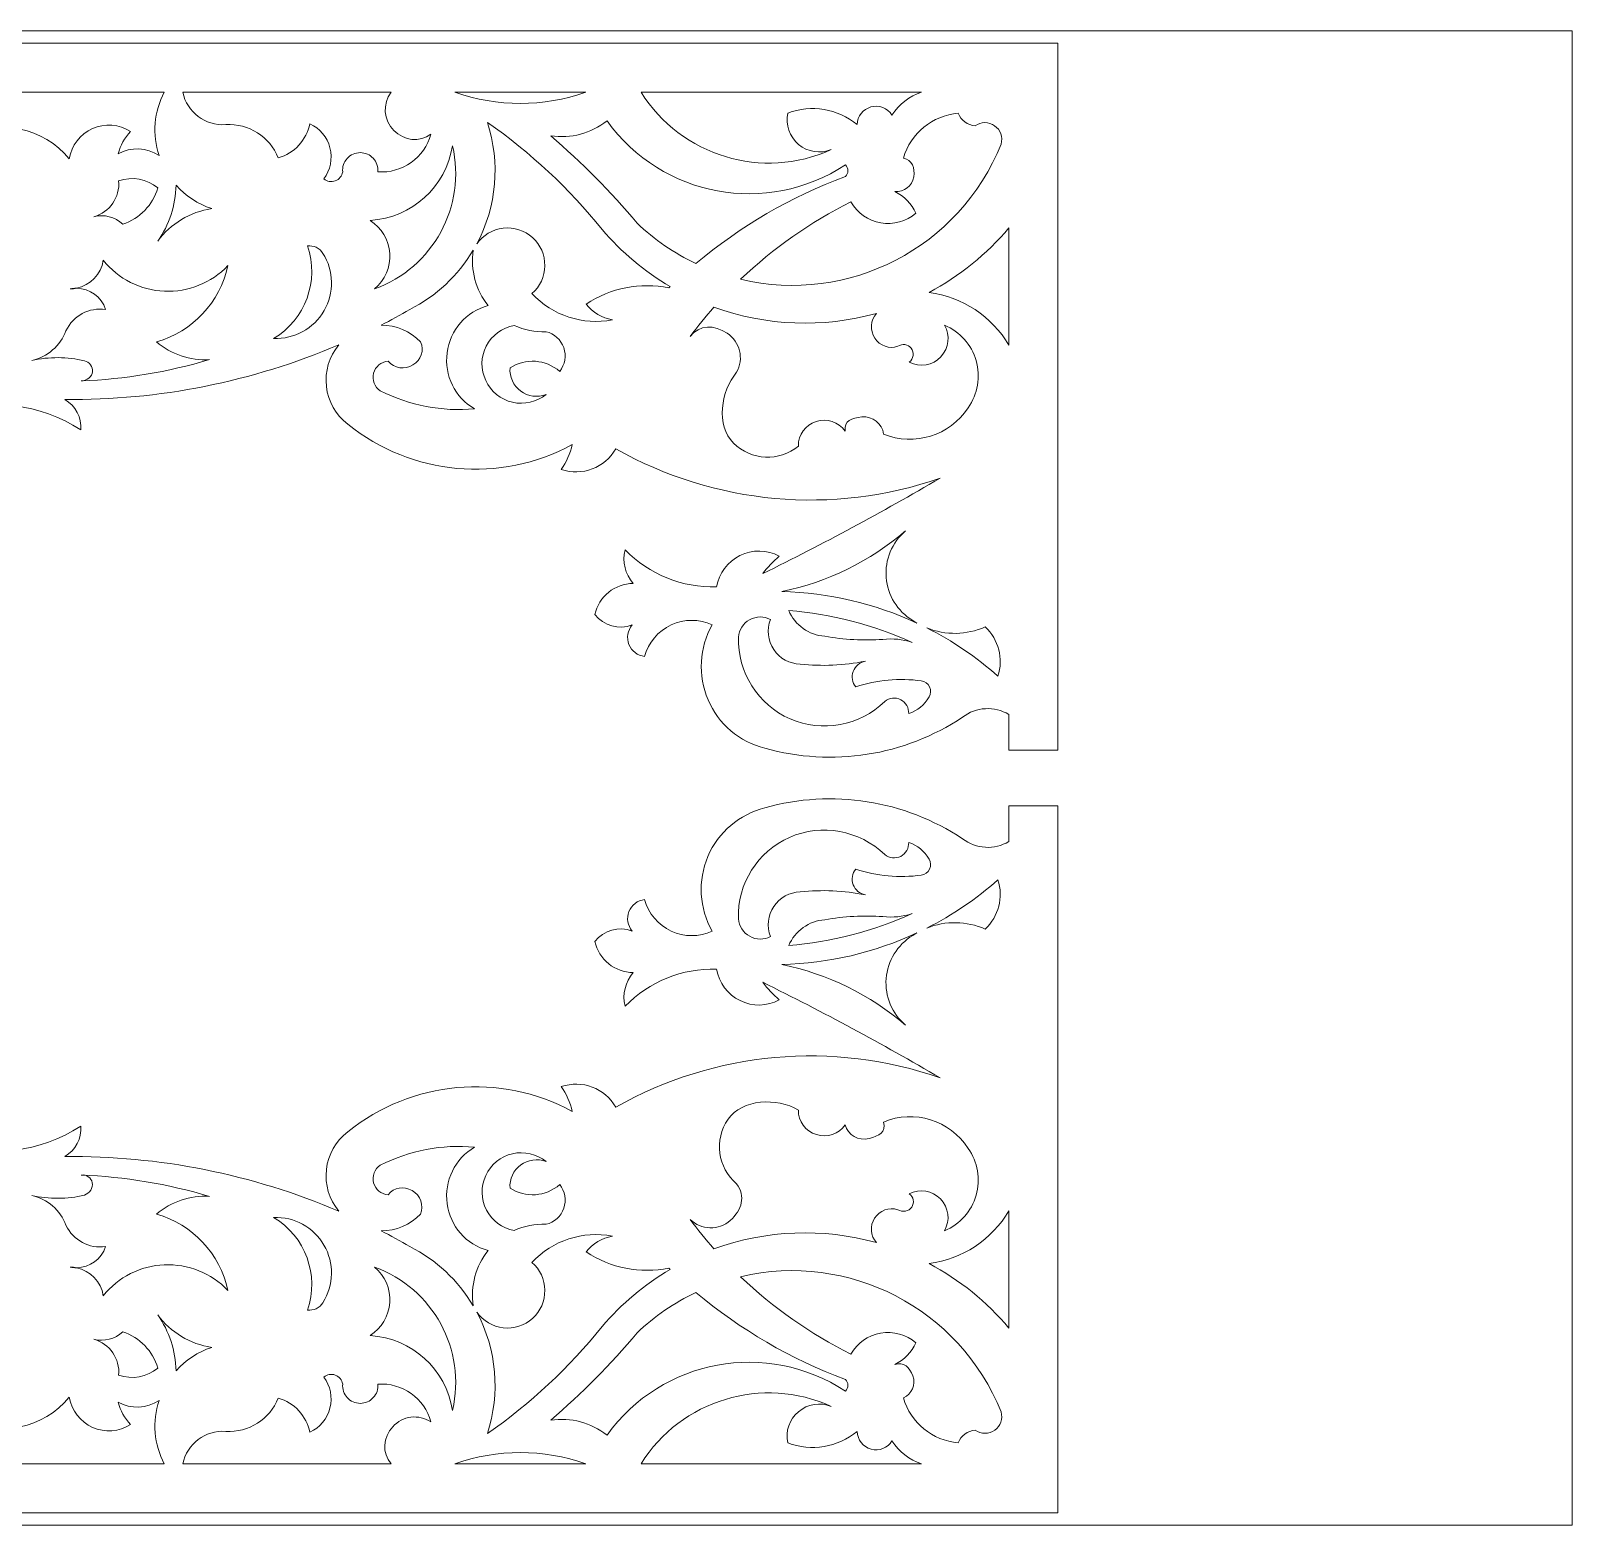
# Model space of a CAD drawing. Header units: millimetres. Extents: x 4333 to 4578, y 940 to 1198.
# Drawn here: x 4451.8 to 4577.7, y 940.3 to 1062.3 of the extents above; entities that cross this region are included whole.
import ezdxf

# ---------------------------------------------------------------- set-up
doc = ezdxf.new("R2010")
doc.units = ezdxf.units.MM
doc.header["$MEASUREMENT"] = 0
doc.layers.add('SITARA ALL', color=18, linetype='Continuous', true_color=0x000000)

msp = doc.modelspace()

# ---------------------------------------------------------------- linework, layer by layer
at = {"layer": 'SITARA ALL', "lineweight": 9}
for points, knots in [([(4333.73, 1062.34), (4333.73, 1062.34), (4577.73, 1062.34), (4577.73, 1062.34), (4577.73, 1062.34), (4577.73, 940.34), (4577.73, 940.34), (4577.73, 940.34), (4333.73, 940.34), (4333.73, 940.34), (4333.73, 940.34), (4333.73, 1062.34), (4333.73, 1062.34)], [0, 0, 0, 0, 0.25, 0.25, 0.25, 0.5, 0.5, 0.5, 0.75, 0.75, 0.75, 1, 1, 1, 1]), ([(4535.73, 1061.34), (4535.73, 1061.34), (4435.73, 1061.34), (4435.73, 1061.34), (4435.73, 1061.34), (4335.73, 1061.34), (4335.73, 1061.34), (4335.73, 1061.34), (4335.73, 1003.62), (4335.73, 1003.62), (4335.73, 1003.62), (4339.73, 1003.62), (4339.73, 1003.62), (4339.73, 1003.62), (4339.73, 1006.52), (4339.73, 1006.52), (4340.92, 1007.23), (4342.42, 1007.15), (4343.52, 1006.3), (4348.28, 1003.15), (4354.17, 1002.22), (4359.67, 1003.77), (4361.76, 1004.29), (4363.48, 1005.76), (4364.33, 1007.74), (4365.17, 1009.72), (4365.04, 1011.97), (4363.97, 1013.84), (4365.03, 1014.33), (4366.26, 1014.33), (4367.32, 1013.83), (4368.39, 1013.34), (4369.18, 1012.39), (4369.49, 1011.26), (4370.07, 1011.32), (4370.56, 1011.7), (4370.77, 1012.24), (4370.99, 1012.78), (4370.89, 1013.39), (4370.51, 1013.83), (4371.6, 1013.41), (4372.83, 1013.76), (4373.55, 1014.68), (4373.22, 1016.15), (4371.93, 1017.21), (4370.42, 1017.22), (4371.08, 1017.97), (4371.33, 1018.99), (4371.09, 1019.96), (4369.12, 1017.96), (4366.42, 1016.86), (4363.61, 1016.93), (4363.43, 1018.05), (4362.71, 1019.01), (4361.69, 1019.51), (4360.68, 1020.01), (4359.49, 1019.99), (4358.49, 1019.45), (4358.99, 1019.02), (4359.44, 1018.54), (4359.84, 1018.02), (4354.92, 1020.44), (4350.09, 1023.04), (4345.35, 1025.82), (4354.12, 1022.77), (4363.77, 1023.64), (4371.85, 1028.21), (4372.74, 1026.66), (4374.6, 1025.95), (4376.3, 1026.53), (4375.87, 1027.13), (4375.57, 1027.82), (4375.4, 1028.55), (4381.29, 1025.36), (4388.52, 1026.02), (4393.73, 1030.22), (4394.71, 1030.97), (4395.35, 1032.08), (4395.49, 1033.3), (4395.63, 1034.53), (4395.26, 1035.75), (4394.47, 1036.7), (4401.55, 1033.68), (4409.16, 1032.16), (4416.85, 1032.24), (4415.97, 1031.74), (4415.46, 1030.76), (4415.56, 1029.75), (4418.86, 1031.91), (4422.98, 1032.41), (4426.72, 1031.12), (4429.15, 1030.3), (4431.77, 1030.2), (4434.26, 1030.85), (4432.74, 1029.27), (4430.83, 1028.12), (4428.72, 1027.53), (4430.81, 1026.18), (4433.4, 1025.89), (4435.73, 1026.74), (4438.06, 1025.89), (4440.66, 1026.18), (4442.74, 1027.53), (4440.64, 1028.12), (4438.72, 1029.27), (4437.21, 1030.85), (4439.69, 1030.2), (4442.32, 1030.3), (4444.75, 1031.12), (4448.48, 1032.41), (4452.6, 1031.91), (4455.91, 1029.75), (4456.01, 1030.76), (4455.5, 1031.74), (4454.61, 1032.24), (4462.3, 1032.16), (4469.92, 1033.68), (4476.99, 1036.7), (4476.2, 1035.75), (4475.84, 1034.52), (4475.98, 1033.3), (4476.12, 1032.07), (4476.75, 1030.96), (4477.73, 1030.22), (4482.95, 1026.02), (4490.17, 1025.36), (4496.06, 1028.55), (4495.9, 1027.82), (4495.59, 1027.13), (4495.16, 1026.53), (4496.86, 1025.95), (4498.73, 1026.66), (4499.62, 1028.21), (4507.7, 1023.65), (4517.34, 1022.77), (4526.11, 1025.82), (4521.38, 1023.04), (4516.54, 1020.44), (4511.62, 1018.02), (4512.02, 1018.54), (4512.48, 1019.02), (4512.97, 1019.45), (4511.97, 1019.99), (4510.78, 1020), (4509.76, 1019.5), (4508.75, 1019), (4508.04, 1018.05), (4507.85, 1016.93), (4505.05, 1016.86), (4502.34, 1017.96), (4500.38, 1019.96), (4500.13, 1018.99), (4500.38, 1017.97), (4501.05, 1017.22), (4499.54, 1017.21), (4498.24, 1016.16), (4497.91, 1014.68), (4498.63, 1013.76), (4499.86, 1013.41), (4500.96, 1013.83), (4500.58, 1013.39), (4500.48, 1012.77), (4500.69, 1012.23), (4500.91, 1011.7), (4501.4, 1011.32), (4501.97, 1011.26), (4502.28, 1012.39), (4503.07, 1013.33), (4504.14, 1013.83), (4505.2, 1014.33), (4506.43, 1014.33), (4507.5, 1013.84), (4506.43, 1011.97), (4506.3, 1009.7), (4507.15, 1007.73), (4507.99, 1005.75), (4509.71, 1004.28), (4511.8, 1003.77), (4517.29, 1002.22), (4523.19, 1003.14), (4527.94, 1006.3), (4529.04, 1007.15), (4530.54, 1007.23), (4531.73, 1006.52), (4531.73, 1006.52), (4531.73, 1003.62), (4531.73, 1003.62), (4531.73, 1003.62), (4535.73, 1003.62), (4535.73, 1003.62), (4535.73, 1003.62), (4535.73, 1061.34), (4535.73, 1061.34)], [0, 0, 0, 0, 0.015625, 0.015625, 0.015625, 0.03125, 0.03125, 0.03125, 0.046875, 0.046875, 0.046875, 0.0625, 0.0625, 0.0625, 0.078125, 0.078125, 0.078125, 0.09375, 0.09375, 0.09375, 0.109375, 0.109375, 0.109375, 0.125, 0.125, 0.125, 0.140625, 0.140625, 0.140625, 0.15625, 0.15625, 0.15625, 0.171875, 0.171875, 0.171875, 0.1875, 0.1875, 0.1875, 0.203125, 0.203125, 0.203125, 0.21875, 0.21875, 0.21875, 0.234375, 0.234375, 0.234375, 0.25, 0.25, 0.25, 0.265625, 0.265625, 0.265625, 0.28125, 0.28125, 0.28125, 0.296875, 0.296875, 0.296875, 0.3125, 0.3125, 0.3125, 0.328125, 0.328125, 0.328125, 0.34375, 0.34375, 0.34375, 0.359375, 0.359375, 0.359375, 0.375, 0.375, 0.375, 0.390625, 0.390625, 0.390625, 0.40625, 0.40625, 0.40625, 0.421875, 0.421875, 0.421875, 0.4375, 0.4375, 0.4375, 0.453125, 0.453125, 0.453125, 0.46875, 0.46875, 0.46875, 0.484375, 0.484375, 0.484375, 0.5, 0.5, 0.5, 0.515625, 0.515625, 0.515625, 0.53125, 0.53125, 0.53125, 0.546875, 0.546875, 0.546875, 0.5625, 0.5625, 0.5625, 0.578125, 0.578125, 0.578125, 0.59375, 0.59375, 0.59375, 0.609375, 0.609375, 0.609375, 0.625, 0.625, 0.625, 0.640625, 0.640625, 0.640625, 0.65625, 0.65625, 0.65625, 0.671875, 0.671875, 0.671875, 0.6875, 0.6875, 0.6875, 0.703125, 0.703125, 0.703125, 0.71875, 0.71875, 0.71875, 0.734375, 0.734375, 0.734375, 0.75, 0.75, 0.75, 0.765625, 0.765625, 0.765625, 0.78125, 0.78125, 0.78125, 0.796875, 0.796875, 0.796875, 0.8125, 0.8125, 0.8125, 0.828125, 0.828125, 0.828125, 0.84375, 0.84375, 0.84375, 0.859375, 0.859375, 0.859375, 0.875, 0.875, 0.875, 0.890625, 0.890625, 0.890625, 0.90625, 0.90625, 0.90625, 0.921875, 0.921875, 0.921875, 0.9375, 0.9375, 0.9375, 0.953125, 0.953125, 0.953125, 0.96875, 0.96875, 0.96875, 0.984375, 0.984375, 0.984375, 1, 1, 1, 1]), ([(4422.59, 1049.14), (4422.92, 1049.6), (4423.11, 1050.14), (4423.15, 1050.71), (4422.9, 1052.09), (4423.79, 1053.42), (4425.16, 1053.72), (4422.19, 1055.2), (4418.6, 1054.44), (4416.48, 1051.88), (4416.31, 1052.97), (4415.59, 1053.9), (4414.58, 1054.35), (4413.57, 1054.8), (4412.41, 1054.71), (4411.49, 1054.11), (4411.97, 1053.6), (4412.32, 1052.98), (4412.49, 1052.3), (4411.44, 1052.88), (4410.15, 1052.82), (4409.16, 1052.15), (4409.71, 1053.87), (4409.56, 1055.73), (4408.73, 1057.33), (4408.73, 1057.33), (4435.73, 1057.33), (4435.73, 1057.33), (4435.73, 1057.33), (4462.73, 1057.33), (4462.73, 1057.33), (4461.9, 1055.73), (4461.75, 1053.87), (4462.31, 1052.15), (4461.31, 1052.82), (4460.03, 1052.88), (4458.98, 1052.3), (4459.15, 1052.98), (4459.49, 1053.6), (4459.98, 1054.11), (4459.05, 1054.71), (4457.88, 1054.8), (4456.87, 1054.35), (4455.87, 1053.9), (4455.15, 1052.98), (4454.98, 1051.88), (4452.87, 1054.44), (4449.27, 1055.2), (4446.3, 1053.72), (4447.67, 1053.42), (4448.56, 1052.09), (4448.32, 1050.71), (4448.35, 1050.14), (4448.55, 1049.6), (4448.88, 1049.14), (4448.48, 1049.09), (4448.07, 1049.22), (4447.76, 1049.48), (4447.46, 1049.75), (4447.28, 1050.13), (4447.27, 1050.54), (4447.09, 1052.04), (4445.77, 1053.14), (4444.26, 1053.03), (4444.23, 1054.06), (4443.65, 1055), (4442.74, 1055.47), (4441.83, 1055.95), (4440.74, 1055.91), (4439.87, 1055.35), (4439.53, 1056.13), (4438.99, 1056.81), (4438.31, 1057.33), (4438.31, 1057.33), (4435.73, 1057.33), (4435.73, 1057.33), (4435.73, 1057.33), (4433.15, 1057.33), (4433.15, 1057.33), (4432.48, 1056.81), (4431.94, 1056.13), (4431.59, 1055.35), (4430.73, 1055.91), (4429.63, 1055.95), (4428.72, 1055.47), (4427.81, 1054.99), (4427.23, 1054.06), (4427.21, 1053.03), (4425.7, 1053.14), (4424.37, 1052.04), (4424.2, 1050.54), (4424.19, 1050.13), (4424.01, 1049.75), (4423.7, 1049.48), (4423.4, 1049.22), (4422.99, 1049.09), (4422.59, 1049.14)], [0, 0, 0, 0, 0.03125, 0.03125, 0.03125, 0.0625, 0.0625, 0.0625, 0.09375, 0.09375, 0.09375, 0.125, 0.125, 0.125, 0.15625, 0.15625, 0.15625, 0.1875, 0.1875, 0.1875, 0.21875, 0.21875, 0.21875, 0.25, 0.25, 0.25, 0.28125, 0.28125, 0.28125, 0.3125, 0.3125, 0.3125, 0.34375, 0.34375, 0.34375, 0.375, 0.375, 0.375, 0.40625, 0.40625, 0.40625, 0.4375, 0.4375, 0.4375, 0.46875, 0.46875, 0.46875, 0.5, 0.5, 0.5, 0.53125, 0.53125, 0.53125, 0.5625, 0.5625, 0.5625, 0.59375, 0.59375, 0.59375, 0.625, 0.625, 0.625, 0.65625, 0.65625, 0.65625, 0.6875, 0.6875, 0.6875, 0.71875, 0.71875, 0.71875, 0.75, 0.75, 0.75, 0.78125, 0.78125, 0.78125, 0.8125, 0.8125, 0.8125, 0.84375, 0.84375, 0.84375, 0.875, 0.875, 0.875, 0.90625, 0.90625, 0.90625, 0.9375, 0.9375, 0.9375, 0.96875, 0.96875, 0.96875, 1, 1, 1, 1]), ([(4464.25, 1057.33), (4464.25, 1057.33), (4481.26, 1057.33), (4481.26, 1057.33), (4480.55, 1056.38), (4480.65, 1055.04), (4481.49, 1054.2), (4482.34, 1053.36), (4483.57, 1053.19), (4484.52, 1053.91), (4483.99, 1051.98), (4482.18, 1050.69), (4480.18, 1050.82), (4480.22, 1051.23), (4480.08, 1051.63), (4479.81, 1051.93), (4479.54, 1052.22), (4479.15, 1052.39), (4478.74, 1052.39), (4478.34, 1052.39), (4477.95, 1052.22), (4477.68, 1051.92), (4477.4, 1051.62), (4477.27, 1051.23), (4477.31, 1050.82), (4477.25, 1050.49), (4477.03, 1050.21), (4476.71, 1050.09), (4476.39, 1049.97), (4476.03, 1050.03), (4475.77, 1050.25), (4476.31, 1050.97), (4476.49, 1051.9), (4476.27, 1052.78), (4476.05, 1053.65), (4475.45, 1054.37), (4474.63, 1054.75), (4474.36, 1053.42), (4473.36, 1052.34), (4472.05, 1051.96), (4471.35, 1053.7), (4469.63, 1054.79), (4467.76, 1054.68), (4466.09, 1054.56), (4464.59, 1055.7), (4464.25, 1057.33)], [0, 0, 0, 0, 0.066667, 0.066667, 0.066667, 0.133333, 0.133333, 0.133333, 0.2, 0.2, 0.2, 0.266667, 0.266667, 0.266667, 0.333333, 0.333333, 0.333333, 0.4, 0.4, 0.4, 0.466667, 0.466667, 0.466667, 0.533333, 0.533333, 0.533333, 0.6, 0.6, 0.6, 0.666667, 0.666667, 0.666667, 0.733333, 0.733333, 0.733333, 0.8, 0.8, 0.8, 0.866667, 0.866667, 0.866667, 0.933333, 0.933333, 0.933333, 1, 1, 1, 1]), ([(4486.47, 1057.33), (4486.47, 1057.33), (4497.17, 1057.33), (4497.17, 1057.33), (4493.71, 1056.1), (4489.93, 1056.1), (4486.47, 1057.33)], [0, 0, 0, 0, 0.5, 0.5, 0.5, 1, 1, 1, 1]), ([(4501.68, 1057.33), (4501.68, 1057.33), (4524.6, 1057.33), (4524.6, 1057.33), (4523.6, 1057), (4522.75, 1056.34), (4522.17, 1055.46), (4521.81, 1056.04), (4521.11, 1056.31), (4520.46, 1056.12), (4519.8, 1055.94), (4519.35, 1055.37), (4519.34, 1054.68), (4517.75, 1055.98), (4515.59, 1056.34), (4513.66, 1055.62), (4513.46, 1054.67), (4513.8, 1053.68), (4514.55, 1053.06), (4515.29, 1052.44), (4516.31, 1052.27), (4517.22, 1052.64), (4511.6, 1050.08), (4504.95, 1052.1), (4501.68, 1057.33)], [0, 0, 0, 0, 0.125, 0.125, 0.125, 0.25, 0.25, 0.25, 0.375, 0.375, 0.375, 0.5, 0.5, 0.5, 0.625, 0.625, 0.625, 0.75, 0.75, 0.75, 0.875, 0.875, 0.875, 1, 1, 1, 1]), ([(4509.81, 1042.05), (4512.48, 1044.59), (4515.51, 1046.72), (4518.81, 1048.37), (4519.33, 1047.46), (4520.23, 1046.84), (4521.26, 1046.66), (4522.29, 1046.48), (4523.34, 1046.77), (4524.13, 1047.45), (4523.77, 1048.21), (4523.16, 1048.83), (4522.41, 1049.22), (4523.16, 1049.15), (4523.83, 1049.67), (4523.95, 1050.41), (4524.07, 1051.16), (4523.84, 1051.78), (4523.11, 1051.94), (4523.7, 1053.97), (4525.48, 1055.43), (4527.58, 1055.61), (4527.81, 1055.03), (4528.35, 1054.63), (4528.97, 1054.58), (4529.44, 1054.92), (4530.08, 1054.93), (4530.56, 1054.59), (4531.03, 1054.26), (4531.25, 1053.65), (4531.09, 1053.09), (4527.71, 1044.65), (4518.66, 1039.96), (4509.81, 1042.05)], [0, 0, 0, 0, 0.090909, 0.090909, 0.090909, 0.181818, 0.181818, 0.181818, 0.272727, 0.272727, 0.272727, 0.363636, 0.363636, 0.363636, 0.454545, 0.454545, 0.454545, 0.545455, 0.545455, 0.545455, 0.636364, 0.636364, 0.636364, 0.727273, 0.727273, 0.727273, 0.818182, 0.818182, 0.818182, 0.909091, 0.909091, 0.909091, 1, 1, 1, 1]), ([(4492.82, 1045.46), (4492.16, 1046.04), (4491.29, 1046.32), (4490.42, 1046.22), (4489.55, 1046.12), (4488.77, 1045.66), (4488.27, 1044.94), (4489.89, 1048), (4490.2, 1051.57), (4489.13, 1054.86), (4492.65, 1052.41), (4495.81, 1049.46), (4498.5, 1046.12), (4500.08, 1044.26), (4501.97, 1042.69), (4504.07, 1041.45), (4504.07, 1041.45), (4503.96, 1041.35), (4503.96, 1041.35), (4501.62, 1041.82), (4499.19, 1041.35), (4497.2, 1040.03), (4497.73, 1039.35), (4498.49, 1038.89), (4499.34, 1038.74), (4496.93, 1038.28), (4494.45, 1039.09), (4492.77, 1040.88), (4493.43, 1041.46), (4493.81, 1042.29), (4493.82, 1043.16), (4493.83, 1044.04), (4493.47, 1044.87), (4492.82, 1045.46)], [0, 0, 0, 0, 0.090909, 0.090909, 0.090909, 0.181818, 0.181818, 0.181818, 0.272727, 0.272727, 0.272727, 0.363636, 0.363636, 0.363636, 0.454545, 0.454545, 0.454545, 0.545455, 0.545455, 0.545455, 0.636364, 0.636364, 0.636364, 0.727273, 0.727273, 0.727273, 0.818182, 0.818182, 0.818182, 0.909091, 0.909091, 0.909091, 1, 1, 1, 1]), ([(4494.3, 1053.77), (4495.93, 1053.52), (4497.6, 1053.96), (4498.9, 1054.98), (4503.39, 1048.76), (4511.96, 1047.17), (4518.37, 1051.39), (4518.5, 1051.26), (4518.57, 1051.09), (4518.57, 1050.91), (4518.57, 1050.73), (4518.5, 1050.56), (4518.37, 1050.44), (4513.92, 1048.79), (4509.79, 1046.38), (4506.16, 1043.33), (4504.39, 1044.17), (4502.77, 1045.29), (4501.35, 1046.64), (4499.2, 1049.21), (4496.84, 1051.59), (4494.3, 1053.77)], [0, 0, 0, 0, 0.142857, 0.142857, 0.142857, 0.285714, 0.285714, 0.285714, 0.428571, 0.428571, 0.428571, 0.571429, 0.571429, 0.571429, 0.714286, 0.714286, 0.714286, 0.857143, 0.857143, 0.857143, 1, 1, 1, 1]), ([(4479.56, 1046.86), (4482.96, 1047.06), (4485.76, 1049.6), (4486.28, 1052.96), (4487.43, 1048.02), (4484.69, 1042.99), (4479.92, 1041.27), (4480.76, 1041.98), (4481.22, 1043.05), (4481.15, 1044.16), (4481.08, 1045.26), (4480.49, 1046.27), (4479.56, 1046.86)], [0, 0, 0, 0, 0.25, 0.25, 0.25, 0.5, 0.5, 0.5, 0.75, 0.75, 0.75, 1, 1, 1, 1]), ([(4459.35, 1046.55), (4458.72, 1047.14), (4457.82, 1047.38), (4456.98, 1047.16), (4458.28, 1047.51), (4459.14, 1048.75), (4459.01, 1050.09), (4460.11, 1050.47), (4461.33, 1050.25), (4462.22, 1049.51), (4461.8, 1048.11), (4460.73, 1047.01), (4459.35, 1046.55)], [0, 0, 0, 0, 0.25, 0.25, 0.25, 0.5, 0.5, 0.5, 0.75, 0.75, 0.75, 1, 1, 1, 1]), ([(4466.61, 1047.82), (4464.85, 1047.55), (4463.26, 1046.6), (4462.2, 1045.16), (4463.14, 1046.5), (4463.67, 1048.09), (4463.7, 1049.73), (4464.49, 1048.85), (4465.49, 1048.19), (4466.61, 1047.82)], [0, 0, 0, 0, 0.333333, 0.333333, 0.333333, 0.666667, 0.666667, 0.666667, 1, 1, 1, 1]), ([(4531.73, 1046.25), (4531.73, 1046.25), (4531.73, 1036.66), (4531.73, 1036.66), (4530.34, 1039.03), (4527.93, 1040.63), (4525.2, 1040.98), (4527.7, 1042.3), (4529.92, 1044.09), (4531.73, 1046.25)], [0, 0, 0, 0, 0.333333, 0.333333, 0.333333, 0.666667, 0.666667, 0.666667, 1, 1, 1, 1]), ([(4471.67, 1037.22), (4474.27, 1038.77), (4475.42, 1041.92), (4474.43, 1044.77), (4474.93, 1044.84), (4475.43, 1044.61), (4475.7, 1044.17), (4476.6, 1042.75), (4476.63, 1040.94), (4475.79, 1039.49), (4474.95, 1038.03), (4473.35, 1037.15), (4471.67, 1037.22)], [0, 0, 0, 0, 0.25, 0.25, 0.25, 0.5, 0.5, 0.5, 0.75, 0.75, 0.75, 1, 1, 1, 1]), ([(4481.03, 1035.36), (4481.53, 1034.77), (4482.4, 1034.64), (4483.05, 1035.06), (4483.71, 1035.48), (4483.99, 1036.23), (4483.68, 1036.94), (4482.83, 1037.82), (4481.66, 1038.31), (4480.45, 1038.31), (4481.24, 1038.71), (4482.02, 1039.14), (4482.79, 1039.58), (4484.94, 1040.67), (4486.74, 1042.35), (4487.97, 1044.42), (4487.73, 1042.81), (4488.17, 1041.18), (4489.2, 1039.91), (4487.4, 1039.42), (4486.07, 1037.9), (4485.84, 1036.05), (4485.6, 1034.2), (4486.47, 1032.4), (4488.09, 1031.48), (4485.43, 1031.23), (4482.76, 1031.74), (4480.38, 1032.95), (4479.91, 1033.26), (4479.69, 1033.83), (4479.83, 1034.38), (4479.97, 1034.92), (4480.46, 1035.32), (4481.03, 1035.36)], [0, 0, 0, 0, 0.090909, 0.090909, 0.090909, 0.181818, 0.181818, 0.181818, 0.272727, 0.272727, 0.272727, 0.363636, 0.363636, 0.363636, 0.454545, 0.454545, 0.454545, 0.545455, 0.545455, 0.545455, 0.636364, 0.636364, 0.636364, 0.727273, 0.727273, 0.727273, 0.818182, 0.818182, 0.818182, 0.909091, 0.909091, 0.909091, 1, 1, 1, 1]), ([(4454.71, 1037.85), (4454.25, 1036.62), (4453.2, 1035.7), (4451.91, 1035.42), (4453.33, 1035.74), (4454.81, 1035.73), (4456.22, 1035.39), (4456.64, 1035.3), (4456.92, 1034.92), (4456.88, 1034.5), (4456.85, 1034.09), (4456.38, 1033.77), (4455.96, 1033.75), (4459.51, 1033.9), (4463.02, 1034.48), (4466.43, 1035.49), (4464.85, 1035.4), (4463.3, 1035.92), (4462.1, 1036.94), (4465.05, 1037.78), (4467.3, 1040.17), (4467.93, 1043.17), (4466.59, 1041.76), (4464.7, 1041), (4462.75, 1041.08), (4460.8, 1041.16), (4458.98, 1042.08), (4457.75, 1043.6), (4457.58, 1042.46), (4456.71, 1041.55), (4455.58, 1041.32), (4455.4, 1041.32), (4455.23, 1041.3), (4455.05, 1041.26), (4455.23, 1041.26), (4455.41, 1041.28), (4455.58, 1041.32), (4456.66, 1041.31), (4457.62, 1040.61), (4457.95, 1039.59), (4456.61, 1039.78), (4455.29, 1039.08), (4454.71, 1037.85)], [0, 0, 0, 0, 0.071429, 0.071429, 0.071429, 0.142857, 0.142857, 0.142857, 0.214286, 0.214286, 0.214286, 0.285714, 0.285714, 0.285714, 0.357143, 0.357143, 0.357143, 0.428571, 0.428571, 0.428571, 0.5, 0.5, 0.5, 0.571429, 0.571429, 0.571429, 0.642857, 0.642857, 0.642857, 0.714286, 0.714286, 0.714286, 0.785714, 0.785714, 0.785714, 0.857143, 0.857143, 0.857143, 0.928571, 0.928571, 0.928571, 1, 1, 1, 1]), ([(4505.69, 1037.37), (4506.3, 1038.2), (4506.95, 1039.01), (4507.63, 1039.78), (4511.9, 1038.23), (4516.54, 1038.05), (4520.91, 1039.27), (4520.41, 1038.71), (4520.36, 1037.88), (4520.77, 1037.25), (4521.19, 1036.62), (4521.95, 1036.34), (4522.66, 1036.58), (4523.01, 1036.83), (4523.49, 1036.76), (4523.75, 1036.42), (4524.02, 1036.08), (4523.92, 1035.56), (4523.59, 1035.28), (4524.45, 1034.84), (4525.51, 1035.02), (4526.17, 1035.73), (4526.83, 1036.44), (4526.96, 1037.47), (4526.46, 1038.3), (4527.72, 1037.78), (4528.67, 1036.72), (4529.05, 1035.41), (4529.43, 1034.1), (4529.18, 1032.68), (4528.39, 1031.57), (4526.91, 1029.28), (4524.01, 1028.38), (4521.49, 1029.42), (4521.38, 1030.28), (4520.59, 1030.9), (4519.72, 1030.81), (4518.86, 1030.71), (4518.28, 1030.52), (4518.34, 1029.65), (4517.82, 1030.4), (4516.86, 1030.73), (4515.98, 1030.44), (4515.1, 1030.16), (4514.51, 1029.36), (4514.53, 1028.44), (4512.97, 1027.13), (4510.67, 1027.24), (4509.23, 1028.68), (4507.79, 1030.12), (4508.18, 1032.9), (4509.49, 1034.46), (4510.1, 1035.56), (4509.76, 1036.95), (4508.71, 1037.65), (4507.66, 1038.35), (4506.47, 1038.36), (4505.69, 1037.37)], [0, 0, 0, 0, 0.052632, 0.052632, 0.052632, 0.105263, 0.105263, 0.105263, 0.157895, 0.157895, 0.157895, 0.210526, 0.210526, 0.210526, 0.263158, 0.263158, 0.263158, 0.315789, 0.315789, 0.315789, 0.368421, 0.368421, 0.368421, 0.421053, 0.421053, 0.421053, 0.473684, 0.473684, 0.473684, 0.526316, 0.526316, 0.526316, 0.578947, 0.578947, 0.578947, 0.631579, 0.631579, 0.631579, 0.684211, 0.684211, 0.684211, 0.736842, 0.736842, 0.736842, 0.789474, 0.789474, 0.789474, 0.842105, 0.842105, 0.842105, 0.894737, 0.894737, 0.894737, 0.947368, 0.947368, 0.947368, 1, 1, 1, 1]), ([(4488.99, 1033.79), (4488.57, 1034.68), (4488.59, 1035.72), (4489.04, 1036.6), (4489.5, 1037.48), (4490.33, 1038.1), (4491.31, 1038.29), (4492.13, 1037.91), (4493.02, 1037.74), (4493.92, 1037.77), (4494.6, 1037.62), (4495.14, 1037.12), (4495.37, 1036.47), (4495.6, 1035.81), (4495.47, 1035.08), (4495.04, 1034.53), (4493.9, 1035.52), (4492.25, 1035.64), (4490.98, 1034.83), (4490.92, 1034.09), (4491.25, 1033.37), (4491.85, 1032.93), (4492.45, 1032.48), (4493.23, 1032.38), (4493.92, 1032.65), (4493.16, 1032.03), (4492.14, 1031.79), (4491.18, 1032.01), (4490.22, 1032.23), (4489.41, 1032.89), (4488.99, 1033.79)], [0, 0, 0, 0, 0.1, 0.1, 0.1, 0.2, 0.2, 0.2, 0.3, 0.3, 0.3, 0.4, 0.4, 0.4, 0.5, 0.5, 0.5, 0.6, 0.6, 0.6, 0.7, 0.7, 0.7, 0.8, 0.8, 0.8, 0.9, 0.9, 0.9, 1, 1, 1, 1]), ([(4513.18, 1016.56), (4516.91, 1017.33), (4520.39, 1019.03), (4523.28, 1021.51), (4522.18, 1020.57), (4521.59, 1019.15), (4521.7, 1017.7), (4521.82, 1016.25), (4522.62, 1014.95), (4523.87, 1014.2), (4523.98, 1014.12), (4524.1, 1014.05), (4524.21, 1013.98), (4520.75, 1015.59), (4517, 1016.47), (4513.18, 1016.56)], [0, 0, 0, 0, 0.2, 0.2, 0.2, 0.4, 0.4, 0.4, 0.6, 0.6, 0.6, 0.8, 0.8, 0.8, 1, 1, 1, 1]), ([(4513.74, 1015.02), (4517.22, 1014.72), (4520.63, 1013.83), (4523.82, 1012.41), (4523.05, 1012.66), (4522.24, 1012.74), (4521.44, 1012.65), (4519.85, 1012.54), (4518.26, 1012.63), (4516.69, 1012.91), (4515.39, 1013), (4514.25, 1013.82), (4513.74, 1015.02)], [0, 0, 0, 0, 0.25, 0.25, 0.25, 0.5, 0.5, 0.5, 0.75, 0.75, 0.75, 1, 1, 1, 1]), ([(4512.25, 1014.28), (4511.93, 1013.46), (4512.03, 1012.55), (4512.52, 1011.82), (4513.01, 1011.09), (4513.81, 1010.65), (4514.68, 1010.64), (4516.46, 1010.44), (4518.25, 1010.52), (4520, 1010.87), (4519.55, 1010.79), (4519.17, 1010.47), (4519.01, 1010.04), (4518.85, 1009.61), (4518.93, 1009.13), (4519.22, 1008.77), (4520.94, 1009.35), (4522.77, 1009.52), (4524.57, 1009.26), (4524.86, 1009.22), (4525.11, 1009.04), (4525.24, 1008.78), (4525.37, 1008.51), (4525.35, 1008.2), (4525.2, 1007.95), (4524.84, 1007.3), (4524.25, 1006.82), (4523.54, 1006.59), (4523.57, 1007.07), (4523.31, 1007.51), (4522.89, 1007.73), (4522.46, 1007.95), (4521.95, 1007.89), (4521.58, 1007.59), (4519.54, 1005.58), (4516.48, 1005.02), (4513.86, 1006.16), (4511.23, 1007.3), (4509.56, 1009.97), (4509.63, 1012.83), (4509.68, 1013.43), (4510.02, 1013.97), (4510.55, 1014.26), (4511.08, 1014.55), (4511.72, 1014.55), (4512.25, 1014.28)], [0, 0, 0, 0, 0.066667, 0.066667, 0.066667, 0.133333, 0.133333, 0.133333, 0.2, 0.2, 0.2, 0.266667, 0.266667, 0.266667, 0.333333, 0.333333, 0.333333, 0.4, 0.4, 0.4, 0.466667, 0.466667, 0.466667, 0.533333, 0.533333, 0.533333, 0.6, 0.6, 0.6, 0.666667, 0.666667, 0.666667, 0.733333, 0.733333, 0.733333, 0.8, 0.8, 0.8, 0.866667, 0.866667, 0.866667, 0.933333, 0.933333, 0.933333, 1, 1, 1, 1]), ([(4525.02, 1013.59), (4526.56, 1012.97), (4528.28, 1013), (4529.8, 1013.67), (4530.89, 1012.64), (4531.29, 1011.08), (4530.83, 1009.65), (4529.07, 1011.21), (4527.12, 1012.53), (4525.02, 1013.59)], [0, 0, 0, 0, 0.333333, 0.333333, 0.333333, 0.666667, 0.666667, 0.666667, 1, 1, 1, 1]), ([(4535.73, 941.34), (4535.73, 941.34), (4535.73, 999.05), (4535.73, 999.05), (4535.73, 999.05), (4531.73, 999.05), (4531.73, 999.05), (4531.73, 999.05), (4531.73, 996.15), (4531.73, 996.15), (4530.54, 995.44), (4529.04, 995.53), (4527.94, 996.37), (4523.19, 999.53), (4517.29, 1000.45), (4511.8, 998.9), (4509.71, 998.38), (4507.98, 996.91), (4507.14, 994.93), (4506.3, 992.95), (4506.42, 990.7), (4507.5, 988.83), (4506.43, 988.34), (4505.21, 988.34), (4504.14, 988.84), (4503.08, 989.33), (4502.28, 990.28), (4501.97, 991.41), (4501.4, 991.35), (4500.9, 990.97), (4500.69, 990.43), (4500.48, 989.89), (4500.58, 989.28), (4500.96, 988.84), (4499.86, 989.26), (4498.63, 988.91), (4497.91, 987.99), (4498.24, 986.52), (4499.54, 985.46), (4501.05, 985.45), (4500.39, 984.7), (4500.13, 983.68), (4500.38, 982.71), (4502.34, 984.71), (4505.05, 985.81), (4507.85, 985.74), (4508.04, 984.62), (4508.75, 983.66), (4509.77, 983.16), (4510.79, 982.66), (4511.98, 982.68), (4512.97, 983.22), (4512.48, 983.65), (4512.02, 984.13), (4511.62, 984.66), (4516.54, 982.23), (4521.38, 979.63), (4526.11, 976.85), (4517.34, 979.9), (4507.7, 979.03), (4499.62, 974.46), (4498.73, 976.01), (4496.86, 976.72), (4495.16, 976.14), (4495.59, 975.54), (4495.9, 974.85), (4496.06, 974.12), (4490.17, 977.31), (4482.95, 976.66), (4477.73, 972.45), (4476.75, 971.71), (4476.12, 970.59), (4475.98, 969.37), (4475.84, 968.14), (4476.2, 966.92), (4476.99, 965.97), (4469.92, 968.99), (4462.3, 970.51), (4454.61, 970.43), (4455.5, 970.93), (4456.01, 971.91), (4455.91, 972.92), (4452.6, 970.76), (4448.48, 970.26), (4444.75, 971.55), (4442.31, 972.37), (4439.69, 972.47), (4437.21, 971.82), (4438.72, 973.4), (4440.64, 974.55), (4442.74, 975.14), (4440.66, 976.49), (4438.06, 976.78), (4435.73, 975.93), (4433.4, 976.78), (4430.81, 976.49), (4428.72, 975.14), (4430.83, 974.55), (4432.74, 973.4), (4434.26, 971.82), (4431.77, 972.47), (4429.15, 972.37), (4426.72, 971.55), (4422.98, 970.26), (4418.86, 970.77), (4415.56, 972.92), (4415.46, 971.91), (4415.97, 970.93), (4416.85, 970.43), (4409.16, 970.51), (4401.55, 968.99), (4394.47, 965.97), (4395.26, 966.92), (4395.63, 968.15), (4395.49, 969.37), (4395.35, 970.6), (4394.72, 971.71), (4393.73, 972.45), (4388.52, 976.65), (4381.29, 977.31), (4375.4, 974.12), (4375.57, 974.85), (4375.87, 975.54), (4376.3, 976.14), (4374.6, 976.72), (4372.74, 976.02), (4371.85, 974.46), (4363.77, 979.02), (4354.12, 979.9), (4345.35, 976.85), (4350.09, 979.63), (4354.92, 982.23), (4359.84, 984.66), (4359.44, 984.13), (4358.99, 983.65), (4358.49, 983.22), (4359.49, 982.69), (4360.69, 982.67), (4361.7, 983.17), (4362.72, 983.67), (4363.43, 984.62), (4363.61, 985.74), (4366.42, 985.81), (4369.12, 984.71), (4371.09, 982.71), (4371.33, 983.68), (4371.08, 984.7), (4370.42, 985.45), (4371.93, 985.46), (4373.23, 986.52), (4373.55, 987.99), (4372.83, 988.91), (4371.6, 989.26), (4370.51, 988.84), (4370.88, 989.28), (4370.99, 989.9), (4370.77, 990.44), (4370.56, 990.98), (4370.07, 991.35), (4369.49, 991.41), (4369.18, 990.28), (4368.39, 989.34), (4367.33, 988.84), (4366.27, 988.34), (4365.03, 988.34), (4363.97, 988.83), (4365.04, 990.7), (4365.17, 992.97), (4364.32, 994.95), (4363.47, 996.93), (4361.76, 998.39), (4359.67, 998.9), (4354.17, 1000.45), (4348.28, 999.53), (4343.52, 996.37), (4342.42, 995.52), (4340.92, 995.44), (4339.73, 996.15), (4339.73, 996.15), (4339.73, 999.05), (4339.73, 999.05), (4339.73, 999.05), (4335.73, 999.05), (4335.73, 999.05), (4335.73, 999.05), (4335.73, 941.34), (4335.73, 941.34), (4335.73, 941.34), (4435.73, 941.34), (4435.73, 941.34), (4435.73, 941.34), (4535.73, 941.34), (4535.73, 941.34)], [0, 0, 0, 0, 0.015625, 0.015625, 0.015625, 0.03125, 0.03125, 0.03125, 0.046875, 0.046875, 0.046875, 0.0625, 0.0625, 0.0625, 0.078125, 0.078125, 0.078125, 0.09375, 0.09375, 0.09375, 0.109375, 0.109375, 0.109375, 0.125, 0.125, 0.125, 0.140625, 0.140625, 0.140625, 0.15625, 0.15625, 0.15625, 0.171875, 0.171875, 0.171875, 0.1875, 0.1875, 0.1875, 0.203125, 0.203125, 0.203125, 0.21875, 0.21875, 0.21875, 0.234375, 0.234375, 0.234375, 0.25, 0.25, 0.25, 0.265625, 0.265625, 0.265625, 0.28125, 0.28125, 0.28125, 0.296875, 0.296875, 0.296875, 0.3125, 0.3125, 0.3125, 0.328125, 0.328125, 0.328125, 0.34375, 0.34375, 0.34375, 0.359375, 0.359375, 0.359375, 0.375, 0.375, 0.375, 0.390625, 0.390625, 0.390625, 0.40625, 0.40625, 0.40625, 0.421875, 0.421875, 0.421875, 0.4375, 0.4375, 0.4375, 0.453125, 0.453125, 0.453125, 0.46875, 0.46875, 0.46875, 0.484375, 0.484375, 0.484375, 0.5, 0.5, 0.5, 0.515625, 0.515625, 0.515625, 0.53125, 0.53125, 0.53125, 0.546875, 0.546875, 0.546875, 0.5625, 0.5625, 0.5625, 0.578125, 0.578125, 0.578125, 0.59375, 0.59375, 0.59375, 0.609375, 0.609375, 0.609375, 0.625, 0.625, 0.625, 0.640625, 0.640625, 0.640625, 0.65625, 0.65625, 0.65625, 0.671875, 0.671875, 0.671875, 0.6875, 0.6875, 0.6875, 0.703125, 0.703125, 0.703125, 0.71875, 0.71875, 0.71875, 0.734375, 0.734375, 0.734375, 0.75, 0.75, 0.75, 0.765625, 0.765625, 0.765625, 0.78125, 0.78125, 0.78125, 0.796875, 0.796875, 0.796875, 0.8125, 0.8125, 0.8125, 0.828125, 0.828125, 0.828125, 0.84375, 0.84375, 0.84375, 0.859375, 0.859375, 0.859375, 0.875, 0.875, 0.875, 0.890625, 0.890625, 0.890625, 0.90625, 0.90625, 0.90625, 0.921875, 0.921875, 0.921875, 0.9375, 0.9375, 0.9375, 0.953125, 0.953125, 0.953125, 0.96875, 0.96875, 0.96875, 0.984375, 0.984375, 0.984375, 1, 1, 1, 1]), ([(4512.25, 988.39), (4511.72, 988.11), (4511.08, 988.12), (4510.56, 988.41), (4510.03, 988.7), (4509.68, 989.24), (4509.63, 989.84), (4509.54, 992.7), (4511.19, 995.33), (4513.81, 996.49), (4516.43, 997.65), (4519.52, 997.07), (4521.58, 995.09), (4521.95, 994.78), (4522.47, 994.73), (4522.89, 994.94), (4523.32, 995.16), (4523.57, 995.61), (4523.54, 996.08), (4524.25, 995.85), (4524.84, 995.37), (4525.2, 994.72), (4525.35, 994.47), (4525.37, 994.16), (4525.24, 993.9), (4525.11, 993.63), (4524.86, 993.45), (4524.57, 993.41), (4522.77, 993.15), (4520.94, 993.32), (4519.22, 993.9), (4518.93, 993.54), (4518.85, 993.06), (4519.01, 992.62), (4519.17, 992.19), (4519.55, 991.88), (4520, 991.8), (4518.25, 992.15), (4516.46, 992.23), (4514.68, 992.03), (4513.81, 992.02), (4513, 991.57), (4512.52, 990.84), (4512.03, 990.12), (4511.93, 989.21), (4512.25, 988.39)], [0, 0, 0, 0, 0.066667, 0.066667, 0.066667, 0.133333, 0.133333, 0.133333, 0.2, 0.2, 0.2, 0.266667, 0.266667, 0.266667, 0.333333, 0.333333, 0.333333, 0.4, 0.4, 0.4, 0.466667, 0.466667, 0.466667, 0.533333, 0.533333, 0.533333, 0.6, 0.6, 0.6, 0.666667, 0.666667, 0.666667, 0.733333, 0.733333, 0.733333, 0.8, 0.8, 0.8, 0.866667, 0.866667, 0.866667, 0.933333, 0.933333, 0.933333, 1, 1, 1, 1]), ([(4525.02, 989.08), (4527.12, 990.14), (4529.07, 991.47), (4530.83, 993.02), (4531.29, 991.59), (4530.89, 990.04), (4529.8, 989), (4528.28, 989.67), (4526.56, 989.7), (4525.02, 989.08)], [0, 0, 0, 0, 0.333333, 0.333333, 0.333333, 0.666667, 0.666667, 0.666667, 1, 1, 1, 1]), ([(4513.74, 987.65), (4514.25, 988.85), (4515.39, 989.67), (4516.69, 989.76), (4518.26, 990.04), (4519.85, 990.13), (4521.44, 990.02), (4522.24, 989.93), (4523.05, 990.01), (4523.82, 990.26), (4520.63, 988.84), (4517.22, 987.95), (4513.74, 987.65)], [0, 0, 0, 0, 0.25, 0.25, 0.25, 0.5, 0.5, 0.5, 0.75, 0.75, 0.75, 1, 1, 1, 1]), ([(4513.18, 986.11), (4517, 986.2), (4520.75, 987.08), (4524.21, 988.69), (4524.1, 988.62), (4523.98, 988.55), (4523.87, 988.48), (4522.62, 987.72), (4521.82, 986.41), (4521.7, 984.96), (4521.59, 983.51), (4522.17, 982.1), (4523.28, 981.16), (4520.39, 983.64), (4516.91, 985.34), (4513.18, 986.11)], [0, 0, 0, 0, 0.2, 0.2, 0.2, 0.4, 0.4, 0.4, 0.6, 0.6, 0.6, 0.8, 0.8, 0.8, 1, 1, 1, 1]), ([(4505.69, 965.3), (4506.59, 964.42), (4508.02, 964.38), (4508.97, 965.21), (4509.92, 966.05), (4510.24, 967.2), (4509.49, 968.21), (4507.93, 969.52), (4507.63, 971.8), (4508.79, 973.47), (4509.95, 975.14), (4512.76, 975.25), (4514.53, 974.23), (4514.52, 973.31), (4515.12, 972.49), (4516, 972.22), (4516.89, 971.95), (4517.83, 972.26), (4518.34, 973.02), (4518.59, 972.18), (4519.45, 971.69), (4520.3, 971.91), (4521.14, 972.12), (4521.69, 972.4), (4521.49, 973.25), (4524.01, 974.3), (4526.91, 973.39), (4528.39, 971.1), (4529.18, 969.99), (4529.43, 968.58), (4529.05, 967.27), (4528.68, 965.96), (4527.72, 964.89), (4526.46, 964.37), (4526.95, 965.21), (4526.82, 966.27), (4526.14, 966.97), (4525.47, 967.67), (4524.44, 967.85), (4523.59, 967.39), (4523.94, 967.14), (4524.03, 966.66), (4523.79, 966.3), (4523.56, 965.94), (4523.03, 965.87), (4522.66, 966.09), (4521.94, 966.32), (4521.16, 966.03), (4520.76, 965.4), (4520.35, 964.76), (4520.4, 963.96), (4520.91, 963.4), (4516.54, 964.62), (4511.9, 964.44), (4507.63, 962.89), (4506.95, 963.67), (4506.3, 964.47), (4505.69, 965.3)], [0, 0, 0, 0, 0.052632, 0.052632, 0.052632, 0.105263, 0.105263, 0.105263, 0.157895, 0.157895, 0.157895, 0.210526, 0.210526, 0.210526, 0.263158, 0.263158, 0.263158, 0.315789, 0.315789, 0.315789, 0.368421, 0.368421, 0.368421, 0.421053, 0.421053, 0.421053, 0.473684, 0.473684, 0.473684, 0.526316, 0.526316, 0.526316, 0.578947, 0.578947, 0.578947, 0.631579, 0.631579, 0.631579, 0.684211, 0.684211, 0.684211, 0.736842, 0.736842, 0.736842, 0.789474, 0.789474, 0.789474, 0.842105, 0.842105, 0.842105, 0.894737, 0.894737, 0.894737, 0.947368, 0.947368, 0.947368, 1, 1, 1, 1]), ([(4481.03, 967.31), (4480.46, 967.35), (4479.98, 967.74), (4479.84, 968.28), (4479.69, 968.82), (4479.91, 969.41), (4480.38, 969.73), (4482.76, 970.93), (4485.43, 971.44), (4488.09, 971.2), (4486.48, 970.26), (4485.59, 968.44), (4485.84, 966.59), (4486.09, 964.74), (4487.39, 963.24), (4489.2, 962.76), (4488.17, 961.49), (4487.73, 959.86), (4487.97, 958.25), (4486.74, 960.33), (4484.94, 962), (4482.79, 963.09), (4482.02, 963.53), (4481.24, 963.96), (4480.45, 964.36), (4481.66, 964.36), (4482.83, 964.85), (4483.68, 965.73), (4483.95, 966.45), (4483.66, 967.27), (4482.98, 967.65), (4482.3, 968.04), (4481.5, 967.93), (4481.03, 967.31)], [0, 0, 0, 0, 0.090909, 0.090909, 0.090909, 0.181818, 0.181818, 0.181818, 0.272727, 0.272727, 0.272727, 0.363636, 0.363636, 0.363636, 0.454545, 0.454545, 0.454545, 0.545455, 0.545455, 0.545455, 0.636364, 0.636364, 0.636364, 0.727273, 0.727273, 0.727273, 0.818182, 0.818182, 0.818182, 0.909091, 0.909091, 0.909091, 1, 1, 1, 1]), ([(4488.99, 968.88), (4489.41, 969.78), (4490.21, 970.44), (4491.17, 970.66), (4492.14, 970.88), (4493.15, 970.64), (4493.92, 970.02), (4493.23, 970.29), (4492.44, 970.18), (4491.85, 969.74), (4491.25, 969.3), (4490.92, 968.59), (4490.98, 967.84), (4492.25, 967.03), (4493.9, 967.15), (4495.04, 968.14), (4495.47, 967.6), (4495.6, 966.87), (4495.37, 966.21), (4495.15, 965.55), (4494.6, 965.06), (4493.92, 964.9), (4493.02, 964.93), (4492.13, 964.76), (4491.31, 964.39), (4490.33, 964.57), (4489.5, 965.19), (4489.05, 966.06), (4488.59, 966.94), (4488.57, 967.99), (4488.99, 968.88)], [0, 0, 0, 0, 0.1, 0.1, 0.1, 0.2, 0.2, 0.2, 0.3, 0.3, 0.3, 0.4, 0.4, 0.4, 0.5, 0.5, 0.5, 0.6, 0.6, 0.6, 0.7, 0.7, 0.7, 0.8, 0.8, 0.8, 0.9, 0.9, 0.9, 1, 1, 1, 1]), ([(4454.71, 964.82), (4455.3, 963.59), (4456.61, 962.89), (4457.95, 963.08), (4457.62, 962.06), (4456.66, 961.36), (4455.58, 961.35), (4455.41, 961.39), (4455.23, 961.41), (4455.05, 961.41), (4455.23, 961.37), (4455.4, 961.35), (4455.58, 961.35), (4456.71, 961.12), (4457.58, 960.21), (4457.75, 959.07), (4458.97, 960.59), (4460.79, 961.51), (4462.74, 961.59), (4464.69, 961.67), (4466.58, 960.91), (4467.93, 959.5), (4467.3, 962.5), (4465.05, 964.89), (4462.1, 965.73), (4463.3, 966.75), (4464.85, 967.27), (4466.43, 967.18), (4463.02, 968.19), (4459.51, 968.77), (4455.96, 968.92), (4456.38, 968.97), (4456.77, 968.7), (4456.86, 968.29), (4456.96, 967.88), (4456.62, 967.43), (4456.22, 967.28), (4454.81, 966.94), (4453.33, 966.93), (4451.91, 967.26), (4453.2, 966.97), (4454.25, 966.05), (4454.71, 964.82)], [0, 0, 0, 0, 0.071429, 0.071429, 0.071429, 0.142857, 0.142857, 0.142857, 0.214286, 0.214286, 0.214286, 0.285714, 0.285714, 0.285714, 0.357143, 0.357143, 0.357143, 0.428571, 0.428571, 0.428571, 0.5, 0.5, 0.5, 0.571429, 0.571429, 0.571429, 0.642857, 0.642857, 0.642857, 0.714286, 0.714286, 0.714286, 0.785714, 0.785714, 0.785714, 0.857143, 0.857143, 0.857143, 0.928571, 0.928571, 0.928571, 1, 1, 1, 1]), ([(4531.73, 956.42), (4529.92, 958.58), (4527.7, 960.38), (4525.2, 961.69), (4527.93, 962.04), (4530.34, 963.64), (4531.73, 966.01), (4531.73, 966.01), (4531.73, 956.42), (4531.73, 956.42)], [0, 0, 0, 0, 0.333333, 0.333333, 0.333333, 0.666667, 0.666667, 0.666667, 1, 1, 1, 1]), ([(4471.67, 965.45), (4473.35, 965.52), (4474.94, 964.66), (4475.78, 963.2), (4476.63, 961.75), (4476.59, 959.93), (4475.7, 958.5), (4475.43, 958.06), (4474.93, 957.83), (4474.43, 957.9), (4475.42, 960.75), (4474.27, 963.91), (4471.67, 965.45)], [0, 0, 0, 0, 0.25, 0.25, 0.25, 0.5, 0.5, 0.5, 0.75, 0.75, 0.75, 1, 1, 1, 1]), ([(4492.82, 957.21), (4493.47, 957.8), (4493.83, 958.64), (4493.82, 959.51), (4493.81, 960.39), (4493.43, 961.22), (4492.77, 961.79), (4494.45, 963.58), (4496.93, 964.39), (4499.34, 963.93), (4498.49, 963.78), (4497.73, 963.33), (4497.2, 962.64), (4499.19, 961.32), (4501.62, 960.85), (4503.96, 961.32), (4503.96, 961.32), (4504.07, 961.22), (4504.07, 961.22), (4501.97, 959.99), (4500.08, 958.41), (4498.5, 956.55), (4495.81, 953.21), (4492.65, 950.26), (4489.13, 947.81), (4490.2, 951.1), (4489.89, 954.68), (4488.27, 957.73), (4488.77, 957.01), (4489.56, 956.54), (4490.43, 956.45), (4491.3, 956.35), (4492.17, 956.63), (4492.82, 957.21)], [0, 0, 0, 0, 0.090909, 0.090909, 0.090909, 0.181818, 0.181818, 0.181818, 0.272727, 0.272727, 0.272727, 0.363636, 0.363636, 0.363636, 0.454545, 0.454545, 0.454545, 0.545455, 0.545455, 0.545455, 0.636364, 0.636364, 0.636364, 0.727273, 0.727273, 0.727273, 0.818182, 0.818182, 0.818182, 0.909091, 0.909091, 0.909091, 1, 1, 1, 1]), ([(4509.81, 960.62), (4518.66, 962.71), (4527.7, 958.01), (4531.09, 949.58), (4531.25, 949.02), (4531.04, 948.42), (4530.57, 948.08), (4530.09, 947.75), (4529.44, 947.75), (4528.97, 948.09), (4528.35, 948.04), (4527.81, 947.64), (4527.58, 947.06), (4525.48, 947.24), (4523.7, 948.7), (4523.11, 950.73), (4523.8, 951.03), (4524.14, 951.81), (4523.88, 952.52), (4523.63, 953.23), (4523.13, 953.67), (4522.41, 953.45), (4523.16, 953.84), (4523.77, 954.46), (4524.13, 955.22), (4523.34, 955.9), (4522.28, 956.19), (4521.25, 956.01), (4520.22, 955.83), (4519.33, 955.21), (4518.81, 954.3), (4515.51, 955.95), (4512.48, 958.08), (4509.81, 960.62)], [0, 0, 0, 0, 0.090909, 0.090909, 0.090909, 0.181818, 0.181818, 0.181818, 0.272727, 0.272727, 0.272727, 0.363636, 0.363636, 0.363636, 0.454545, 0.454545, 0.454545, 0.545455, 0.545455, 0.545455, 0.636364, 0.636364, 0.636364, 0.727273, 0.727273, 0.727273, 0.818182, 0.818182, 0.818182, 0.909091, 0.909091, 0.909091, 1, 1, 1, 1]), ([(4479.56, 955.81), (4480.49, 956.41), (4481.08, 957.41), (4481.15, 958.52), (4481.22, 959.62), (4480.77, 960.69), (4479.92, 961.4), (4484.69, 959.68), (4487.43, 954.65), (4486.28, 949.71), (4485.76, 953.07), (4482.96, 955.61), (4479.56, 955.81)], [0, 0, 0, 0, 0.25, 0.25, 0.25, 0.5, 0.5, 0.5, 0.75, 0.75, 0.75, 1, 1, 1, 1]), ([(4494.3, 948.9), (4496.84, 951.08), (4499.2, 953.46), (4501.35, 956.03), (4502.77, 957.38), (4504.39, 958.5), (4506.16, 959.34), (4509.79, 956.29), (4513.92, 953.89), (4518.37, 952.23), (4518.5, 952.11), (4518.57, 951.94), (4518.57, 951.76), (4518.57, 951.58), (4518.5, 951.41), (4518.37, 951.28), (4511.96, 955.49), (4503.38, 953.91), (4498.9, 947.69), (4497.6, 948.71), (4495.93, 949.15), (4494.3, 948.9)], [0, 0, 0, 0, 0.142857, 0.142857, 0.142857, 0.285714, 0.285714, 0.285714, 0.428571, 0.428571, 0.428571, 0.571429, 0.571429, 0.571429, 0.714286, 0.714286, 0.714286, 0.857143, 0.857143, 0.857143, 1, 1, 1, 1]), ([(4466.61, 954.85), (4465.49, 954.48), (4464.49, 953.82), (4463.7, 952.94), (4463.67, 954.58), (4463.14, 956.17), (4462.2, 957.51), (4463.26, 956.08), (4464.85, 955.12), (4466.61, 954.85)], [0, 0, 0, 0, 0.333333, 0.333333, 0.333333, 0.666667, 0.666667, 0.666667, 1, 1, 1, 1]), ([(4459.35, 956.12), (4460.73, 955.66), (4461.8, 954.56), (4462.22, 953.16), (4461.33, 952.42), (4460.11, 952.2), (4459.01, 952.58), (4459.14, 953.92), (4458.28, 955.16), (4456.98, 955.51), (4457.82, 955.3), (4458.72, 955.53), (4459.35, 956.12)], [0, 0, 0, 0, 0.25, 0.25, 0.25, 0.5, 0.5, 0.5, 0.75, 0.75, 0.75, 1, 1, 1, 1]), ([(4422.59, 953.53), (4422.99, 953.58), (4423.39, 953.45), (4423.7, 953.19), (4424.01, 952.92), (4424.19, 952.54), (4424.2, 952.13), (4424.38, 950.63), (4425.7, 949.53), (4427.21, 949.64), (4427.24, 948.61), (4427.82, 947.68), (4428.73, 947.2), (4429.64, 946.72), (4430.73, 946.76), (4431.59, 947.32), (4431.94, 946.54), (4432.48, 945.86), (4433.15, 945.34), (4433.15, 945.34), (4435.73, 945.34), (4435.73, 945.34), (4435.73, 945.34), (4438.31, 945.34), (4438.31, 945.34), (4438.99, 945.86), (4439.53, 946.54), (4439.87, 947.32), (4440.74, 946.76), (4441.84, 946.72), (4442.75, 947.2), (4443.66, 947.68), (4444.23, 948.61), (4444.26, 949.64), (4445.77, 949.53), (4447.09, 950.63), (4447.27, 952.13), (4447.28, 952.54), (4447.46, 952.92), (4447.76, 953.19), (4448.07, 953.45), (4448.48, 953.58), (4448.88, 953.53), (4448.55, 953.07), (4448.35, 952.53), (4448.32, 951.96), (4448.56, 950.58), (4447.67, 949.25), (4446.3, 948.95), (4449.27, 947.47), (4452.87, 948.23), (4454.98, 950.79), (4455.16, 949.7), (4455.87, 948.77), (4456.88, 948.32), (4457.89, 947.87), (4459.05, 947.96), (4459.98, 948.56), (4459.49, 949.07), (4459.15, 949.69), (4458.98, 950.37), (4460.03, 949.79), (4461.31, 949.85), (4462.31, 950.52), (4461.75, 948.8), (4461.9, 946.94), (4462.73, 945.34), (4462.73, 945.34), (4435.73, 945.34), (4435.73, 945.34), (4435.73, 945.34), (4408.73, 945.34), (4408.73, 945.34), (4409.56, 946.94), (4409.71, 948.8), (4409.16, 950.52), (4410.15, 949.85), (4411.44, 949.79), (4412.49, 950.37), (4412.32, 949.69), (4411.97, 949.07), (4411.49, 948.56), (4412.41, 947.96), (4413.58, 947.87), (4414.59, 948.32), (4415.6, 948.77), (4416.31, 949.7), (4416.48, 950.79), (4418.6, 948.23), (4422.19, 947.47), (4425.16, 948.95), (4423.79, 949.25), (4422.91, 950.58), (4423.15, 951.96), (4423.11, 952.53), (4422.92, 953.07), (4422.59, 953.53)], [0, 0, 0, 0, 0.03125, 0.03125, 0.03125, 0.0625, 0.0625, 0.0625, 0.09375, 0.09375, 0.09375, 0.125, 0.125, 0.125, 0.15625, 0.15625, 0.15625, 0.1875, 0.1875, 0.1875, 0.21875, 0.21875, 0.21875, 0.25, 0.25, 0.25, 0.28125, 0.28125, 0.28125, 0.3125, 0.3125, 0.3125, 0.34375, 0.34375, 0.34375, 0.375, 0.375, 0.375, 0.40625, 0.40625, 0.40625, 0.4375, 0.4375, 0.4375, 0.46875, 0.46875, 0.46875, 0.5, 0.5, 0.5, 0.53125, 0.53125, 0.53125, 0.5625, 0.5625, 0.5625, 0.59375, 0.59375, 0.59375, 0.625, 0.625, 0.625, 0.65625, 0.65625, 0.65625, 0.6875, 0.6875, 0.6875, 0.71875, 0.71875, 0.71875, 0.75, 0.75, 0.75, 0.78125, 0.78125, 0.78125, 0.8125, 0.8125, 0.8125, 0.84375, 0.84375, 0.84375, 0.875, 0.875, 0.875, 0.90625, 0.90625, 0.90625, 0.9375, 0.9375, 0.9375, 0.96875, 0.96875, 0.96875, 1, 1, 1, 1]), ([(4464.25, 945.34), (4464.59, 946.97), (4466.09, 948.11), (4467.76, 947.99), (4469.63, 947.88), (4471.35, 948.97), (4472.05, 950.71), (4473.36, 950.33), (4474.36, 949.25), (4474.63, 947.92), (4475.45, 948.3), (4476.05, 949.03), (4476.27, 949.9), (4476.49, 950.77), (4476.31, 951.7), (4475.77, 952.42), (4476.03, 952.64), (4476.39, 952.7), (4476.71, 952.59), (4477.02, 952.47), (4477.25, 952.18), (4477.31, 951.85), (4477.27, 951.44), (4477.41, 951.04), (4477.68, 950.75), (4477.95, 950.45), (4478.34, 950.28), (4478.74, 950.28), (4479.15, 950.28), (4479.54, 950.45), (4479.81, 950.75), (4480.09, 951.05), (4480.22, 951.44), (4480.18, 951.85), (4482.18, 951.98), (4483.99, 950.69), (4484.52, 948.76), (4483.53, 949.43), (4482.2, 949.26), (4481.4, 948.37), (4480.6, 947.49), (4480.5, 946.25), (4481.26, 945.34), (4481.26, 945.34), (4464.25, 945.34), (4464.25, 945.34)], [0, 0, 0, 0, 0.066667, 0.066667, 0.066667, 0.133333, 0.133333, 0.133333, 0.2, 0.2, 0.2, 0.266667, 0.266667, 0.266667, 0.333333, 0.333333, 0.333333, 0.4, 0.4, 0.4, 0.466667, 0.466667, 0.466667, 0.533333, 0.533333, 0.533333, 0.6, 0.6, 0.6, 0.666667, 0.666667, 0.666667, 0.733333, 0.733333, 0.733333, 0.8, 0.8, 0.8, 0.866667, 0.866667, 0.866667, 0.933333, 0.933333, 0.933333, 1, 1, 1, 1]), ([(4501.68, 945.34), (4504.94, 950.58), (4511.6, 952.58), (4517.22, 950.03), (4516.31, 950.39), (4515.28, 950.23), (4514.54, 949.6), (4513.79, 948.97), (4513.45, 948), (4513.66, 947.05), (4515.59, 946.33), (4517.75, 946.69), (4519.34, 947.99), (4519.36, 947.31), (4519.82, 946.72), (4520.48, 946.54), (4521.14, 946.36), (4521.82, 946.63), (4522.17, 947.21), (4522.75, 946.33), (4523.6, 945.67), (4524.6, 945.34), (4524.6, 945.34), (4501.68, 945.34), (4501.68, 945.34)], [0, 0, 0, 0, 0.125, 0.125, 0.125, 0.25, 0.25, 0.25, 0.375, 0.375, 0.375, 0.5, 0.5, 0.5, 0.625, 0.625, 0.625, 0.75, 0.75, 0.75, 0.875, 0.875, 0.875, 1, 1, 1, 1]), ([(4486.47, 945.34), (4489.93, 946.57), (4493.71, 946.57), (4497.17, 945.34), (4497.17, 945.34), (4486.47, 945.34), (4486.47, 945.34)], [0, 0, 0, 0, 0.5, 0.5, 0.5, 1, 1, 1, 1])]:
    msp.add_open_spline(points, degree=3, knots=knots, dxfattribs=at)

doc.saveas('drawing.dxf')
